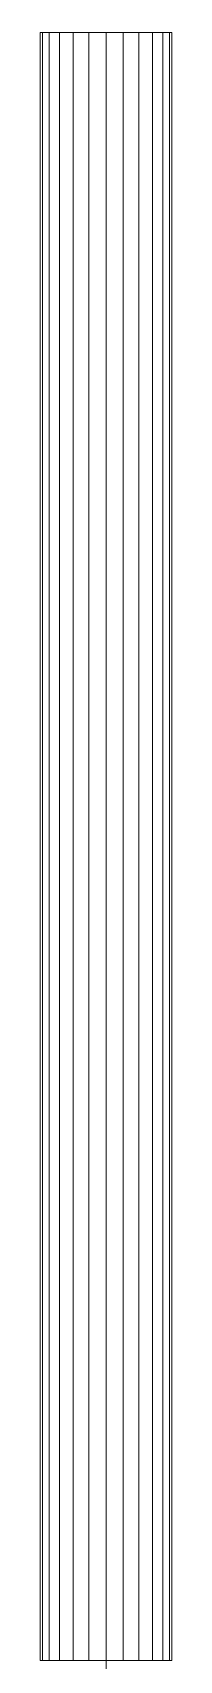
# Model space of a CAD drawing. Header units: inches. Extents: x -3325 to -59, y 5 to 733.
# Drawn here: x -1631.17 to -1629.86, y 460.35 to 476.64 of the extents above; entities that cross this region are included whole.
import ezdxf

# ---------------------------------------------------------------- set-up
doc = ezdxf.new("R2010")
doc.units = ezdxf.units.IN
doc.header["$MEASUREMENT"] = 0
doc.layers.add('P-PIPE', color=10, linetype='Continuous', lineweight=9)

msp = doc.modelspace()

# ---------------------------------------------------------------- linework, layer by layer
at = {"layer": 'P-PIPE', "color": 1}
for p, q in [((-1630.515, 460.348, 1076), (-1630.515, 476.635, 1076)), ((-1630.515, 460.348, 1076), (-1630.515, 476.635, 1076)), ((-1630.515, 457.355, 1076), (-1630.515, 460.348, 1076))]:
    msp.add_line(p, q, dxfattribs=at)

# ---------------------------------------------------------------- meshes
mesh = msp.add_polyface(dxfattribs=at)
corners = [(-1629.857, 476.635, 1076), (-1629.88, 476.635, 1075.83), (-1629.946, 476.635, 1075.671), (-1630.05, 476.635, 1075.535), (-1630.186, 476.635, 1075.431), (-1630.345, 476.635, 1075.365), (-1630.515, 476.635, 1075.343), (-1630.685, 476.635, 1075.365), (-1630.844, 476.635, 1075.431), (-1630.98, 476.635, 1075.535), (-1631.084, 476.635, 1075.671), (-1631.15, 476.635, 1075.83), (-1631.173, 476.635, 1076), (-1631.15, 476.635, 1076.17), (-1631.084, 476.635, 1076.329), (-1630.98, 476.635, 1076.465), (-1630.844, 476.635, 1076.569), (-1630.685, 476.635, 1076.635), (-1630.515, 476.635, 1076.658), (-1630.345, 476.635, 1076.635), (-1630.186, 476.635, 1076.569), (-1630.05, 476.635, 1076.465), (-1629.946, 476.635, 1076.329), (-1629.88, 476.635, 1076.17)]
mesh.append_faces([[corners[k] for k in face] for face in [(5, 3, 4), (3, 1, 2), (17, 15, 16), (21, 19, 20)]], dxfattribs={"vtx0": -1, "color": 1})
mesh.append_faces([[corners[k] for k in face] for face in [(11, 3, 9, 10)]], dxfattribs={"vtx0": -1, "vtx1": -1, "color": 1})
mesh.append_faces([[corners[k] for k in face] for face in [(13, 17, 21)]], dxfattribs={"vtx0": -1, "vtx1": -1, "vtx2": -1, "color": 1})
mesh.append_faces([[corners[k] for k in face] for face in [(11, 13, 1, 3)]], dxfattribs={"vtx0": -1, "vtx1": -1, "vtx2": -1, "vtx3": -1, "color": 1})
mesh.append_faces([[corners[k] for k in face] for face in [(11, 12, 13)]], dxfattribs={"vtx2": -1, "color": 1})
mesh.append_faces([[corners[k] for k in face] for face in [(7, 8, 9, 3), (5, 6, 7, 3), (13, 14, 15, 17), (17, 18, 19, 21), (21, 22, 23, 13), (23, 0, 1, 13)]], dxfattribs={"vtx2": -1, "vtx3": -1, "color": 1})
mesh = msp.add_polyface(dxfattribs=at)
corners = [(-1631.173, 460.348, 1076), (-1631.15, 460.348, 1076.17), (-1631.084, 460.348, 1076.329), (-1630.98, 460.348, 1076.465), (-1630.844, 460.348, 1076.569), (-1630.685, 460.348, 1076.635), (-1630.515, 460.348, 1076.658), (-1630.515, 476.635, 1076.658), (-1630.685, 476.635, 1076.635), (-1630.844, 476.635, 1076.569), (-1630.98, 476.635, 1076.465), (-1631.084, 476.635, 1076.329), (-1631.15, 476.635, 1076.17), (-1631.173, 476.635, 1076)]
mesh.append_faces([[corners[k] for k in face] for face in [(7, 8, 5, 6)]], dxfattribs={"vtx1": -1, "color": 1})
mesh.append_faces([[corners[k] for k in face] for face in [(8, 9, 4, 5), (3, 4, 9, 10), (11, 12, 1, 2), (2, 3, 10, 11)]], dxfattribs={"vtx1": -1, "vtx3": -1, "color": 1})
mesh.append_faces([[corners[k] for k in face] for face in [(12, 13, 0, 1)]], dxfattribs={"vtx3": -1, "color": 1})
mesh = msp.add_polyface(dxfattribs=at)
corners = [(-1630.515, 460.348, 1075.343), (-1630.685, 460.348, 1075.365), (-1630.844, 460.348, 1075.431), (-1630.98, 460.348, 1075.535), (-1631.084, 460.348, 1075.671), (-1631.15, 460.348, 1075.83), (-1631.173, 460.348, 1076), (-1631.173, 476.635, 1076), (-1631.15, 476.635, 1075.83), (-1631.084, 476.635, 1075.671), (-1630.98, 476.635, 1075.535), (-1630.844, 476.635, 1075.431), (-1630.685, 476.635, 1075.365), (-1630.515, 476.635, 1075.343)]
mesh.append_faces([[corners[k] for k in face] for face in [(7, 8, 5, 6)]], dxfattribs={"vtx1": -1, "color": 1})
mesh.append_faces([[corners[k] for k in face] for face in [(8, 9, 4, 5), (3, 4, 9, 10), (11, 12, 1, 2), (2, 3, 10, 11)]], dxfattribs={"vtx1": -1, "vtx3": -1, "color": 1})
mesh.append_faces([[corners[k] for k in face] for face in [(12, 13, 0, 1)]], dxfattribs={"vtx3": -1, "color": 1})
mesh = msp.add_polyface(dxfattribs=at)
corners = [(-1630.515, 460.348, 1076.658), (-1630.345, 460.348, 1076.635), (-1630.186, 460.348, 1076.569), (-1630.05, 460.348, 1076.465), (-1629.946, 460.348, 1076.329), (-1629.88, 460.348, 1076.17), (-1629.857, 460.348, 1076), (-1629.857, 476.635, 1076), (-1629.88, 476.635, 1076.17), (-1629.946, 476.635, 1076.329), (-1630.05, 476.635, 1076.465), (-1630.186, 476.635, 1076.569), (-1630.345, 476.635, 1076.635), (-1630.515, 476.635, 1076.658)]
mesh.append_faces([[corners[k] for k in face] for face in [(8, 9, 4, 5), (3, 4, 9, 10), (11, 12, 1, 2), (2, 3, 10, 11)]], dxfattribs={"vtx1": -1, "vtx3": -1, "color": 1})
mesh.append_faces([[corners[k] for k in face] for face in [(6, 7, 8, 5)]], dxfattribs={"vtx2": -1, "color": 1})
mesh.append_faces([[corners[k] for k in face] for face in [(12, 13, 0, 1)]], dxfattribs={"vtx3": -1, "color": 1})
mesh = msp.add_polyface(dxfattribs=at)
corners = [(-1629.857, 460.348, 1076), (-1629.88, 460.348, 1075.83), (-1629.946, 460.348, 1075.671), (-1630.05, 460.348, 1075.535), (-1630.186, 460.348, 1075.431), (-1630.345, 460.348, 1075.365), (-1630.515, 460.348, 1075.343), (-1630.515, 476.635, 1075.343), (-1630.345, 476.635, 1075.365), (-1630.186, 476.635, 1075.431), (-1630.05, 476.635, 1075.535), (-1629.946, 476.635, 1075.671), (-1629.88, 476.635, 1075.83), (-1629.857, 476.635, 1076)]
mesh.append_faces([[corners[k] for k in face] for face in [(7, 8, 5, 6)]], dxfattribs={"vtx1": -1, "color": 1})
mesh.append_faces([[corners[k] for k in face] for face in [(8, 9, 4, 5), (3, 4, 9, 10), (11, 12, 1, 2), (2, 3, 10, 11)]], dxfattribs={"vtx1": -1, "vtx3": -1, "color": 1})
mesh.append_faces([[corners[k] for k in face] for face in [(12, 13, 0, 1)]], dxfattribs={"vtx3": -1, "color": 1})
mesh = msp.add_polyface(dxfattribs=at)
corners = [(-1629.857, 460.348, 1076), (-1629.88, 460.348, 1076.17), (-1629.946, 460.348, 1076.329), (-1630.05, 460.348, 1076.465), (-1630.186, 460.348, 1076.569), (-1630.345, 460.348, 1076.635), (-1630.515, 460.348, 1076.658), (-1630.685, 460.348, 1076.635), (-1630.844, 460.348, 1076.569), (-1630.98, 460.348, 1076.465), (-1631.084, 460.348, 1076.329), (-1631.15, 460.348, 1076.17), (-1631.173, 460.348, 1076), (-1631.15, 460.348, 1075.83), (-1631.084, 460.348, 1075.671), (-1630.98, 460.348, 1075.535), (-1630.844, 460.348, 1075.431), (-1630.685, 460.348, 1075.365), (-1630.515, 460.348, 1075.343), (-1630.345, 460.348, 1075.365), (-1630.186, 460.348, 1075.431), (-1630.05, 460.348, 1075.535), (-1629.946, 460.348, 1075.671), (-1629.88, 460.348, 1075.83)]
mesh.append_faces([[corners[k] for k in face] for face in [(15, 21, 13, 14), (13, 23, 11, 12)]], dxfattribs={"vtx0": -1, "vtx1": -1, "color": 1})
mesh.append_faces([[corners[k] for k in face] for face in [(3, 7, 11, 1)]], dxfattribs={"vtx0": -1, "vtx1": -1, "vtx2": -1, "vtx3": -1, "color": 1})
mesh.append_faces([[corners[k] for k in face] for face in [(8, 9, 7), (6, 7, 5), (2, 3, 1)]], dxfattribs={"vtx1": -1, "color": 1})
mesh.append_faces([[corners[k] for k in face] for face in [(17, 18, 19)]], dxfattribs={"vtx2": -1, "color": 1})
mesh.append_faces([[corners[k] for k in face] for face in [(15, 16, 17, 21), (19, 20, 21, 17), (21, 22, 23, 13), (9, 10, 11, 7), (23, 0, 1, 11), (3, 4, 5, 7)]], dxfattribs={"vtx2": -1, "vtx3": -1, "color": 1})

doc.saveas('drawing.dxf')
